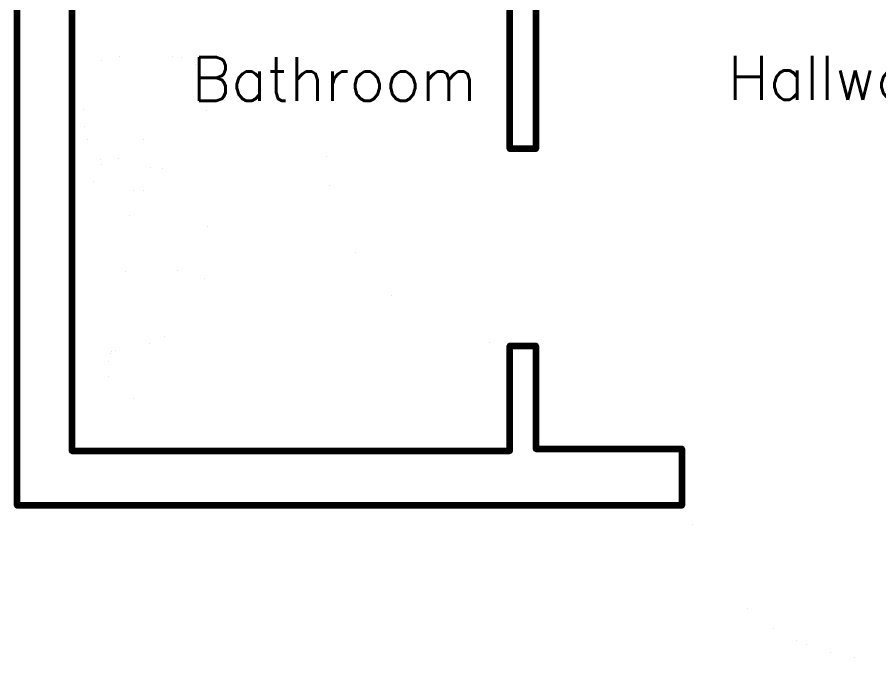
# Model space of a CAD drawing. Header units: metres. Extents: x -5.37 to 2.25, y -5.82 to 2.
# Drawn here: x -5.369 to -1.433, y -5.82 to -2.888 of the extents above; entities that cross this region are included whole.
import ezdxf
from ezdxf.enums import TextEntityAlignment as Align

# ---------------------------------------------------------------- set-up
doc = ezdxf.new("R2010")
doc.units = ezdxf.units.M
doc.header["$LTSCALE"] = 10
doc.layers.get('0').update_dxf_attribs({"linetype": 'CONTINUOUS', "lineweight": 100})
for name, color, linetype, lineweight in [('doors', 1, 'CONTINUOUS', 100), ('plumbing', 15, 'CONTINUOUS', 100), ('roomitems', 2, 'CONTINUOUS', 100), ('texts', 5, 'CONTINUOUS', 100), ('walls', 8, 'CONTINUOUS', 100)]:
    doc.layers.add(name, color=color, linetype=linetype, lineweight=lineweight)
doc.styles.get("Standard").update_dxf_attribs({"font": 'txt', "width": 0.75, "bigfont": 'bigfont.shx'})

# ---------------------------------------------------------------- blocks, each defined once
blk = doc.blocks.new('W-3-0')
at = {"color": 0, "const_width": 0.01}
for points in [[(-450, -75), (-450, 0)], [(450, 0), (441.8, -122.1)], [(450, 0), (450, 0)], [(-450, -150), (-450, -75)], [(-450, -225), (-450, -150)], [(441.8, -122.1), (417.8, -239.2)], [(-450, -300), (-450, -225)], [(417.8, -239.2), (379.3, -350.3)], [(-450, -375), (-450, -300)], [(379.3, -350.3), (327.1, -454.2)], [(-450, -450), (-450, -375)], [(-450, -525), (-450, -450)], [(327.1, -454.2), (262.5, -549.9)], [(-450, -600), (-450, -525)], [(262.5, -549.9), (186.4, -636.4)], [(-450, -675), (-450, -600)], [(186.4, -636.4), (99.9, -712.5)], [(-450, -750), (-450, -675)], [(99.9, -712.5), (4.2, -777.1)], [(-450, -825), (-450, -750)], [(4.2, -777.1), (-99.7, -829.3)], [(-450, -900), (-450, -825)], [(-99.7, -829.3), (-210.8, -867.8)], [(-327.9, -891.8), (-450, -900)], [(-210.8, -867.8), (-327.9, -891.8)]]:
    blk.add_lwpolyline(points, dxfattribs=at)
blk = doc.blocks.new('F-3-1')
at = {"color": 0, "const_width": 0.01}
for points in [[(-536.6, 315.2), (-536.4, 317.4)], [(-536.6, 262.3), (-536.6, 315.2)], [(-536.4, 317.4), (-536, 319.5)], [(-536, 319.5), (-535.3, 321.5)], [(-535.3, 321.5), (-534.4, 323.3)], [(-534.4, 323.3), (-533.3, 325.1)], [(-533.3, 325.1), (-532, 326.6)], [(-532, 326.6), (-530.5, 328)], [(-530.5, 328), (-528.8, 329.2)], [(-528.8, 329.2), (-527, 330.1)], [(-527, 330.1), (-525.1, 330.8)], [(-525.1, 330.8), (-523, 331.2)], [(-523, 331.2), (-520.9, 331.4)], [(-520.9, 331.4), (-520.9, 331.4)], [(-520.9, 331.4), (-433.7, 331.4)], [(-520.9, 331.4), (-520.9, 331.4)], [(-520.9, 331.4), (-520.9, 331.4)], [(-520.9, 331.4), (-520.9, 331.4)], [(-520.9, 331.4), (-520.9, 331.4)], [(-520.9, 331.4), (-520.9, 331.4)], [(-520.9, 331.4), (-520.9, 331.4)], [(-520.9, 331.4), (-520.9, 331.4)], [(-520.9, 331.4), (-520.9, 331.4)], [(-520.9, 331.4), (-520.9, 331.4)], [(-520.9, 331.4), (-520.9, 331.4)], [(-520.9, 331.4), (-520.9, 331.4)], [(-520.9, 331.4), (-520.9, 331.4)], [(-520.9, 331.4), (-520.9, 331.4)], [(-520.9, 331.4), (-520.9, 331.4)], [(-433.7, 331.4), (-346.6, 331.4)], [(-346.6, 331.4), (-259.5, 331.4)], [(-259.5, 331.4), (-172.3, 331.4)], [(-172.3, 331.4), (-85.2, 331.4)], [(-85.2, 331.4), (2, 331.4)], [(2, 331.4), (89.1, 331.4)], [(89.1, 331.4), (176.3, 331.4)], [(176.3, 331.4), (263.4, 331.4)], [(263.4, 331.4), (350.5, 331.4)], [(350.5, 331.4), (437.7, 331.4)], [(437.7, 331.4), (524.8, 331.4)], [(524.8, 331.4), (527, 331.2)], [(527, 331.2), (529, 330.8)], [(529, 330.8), (530.9, 330.1)], [(530.9, 330.1), (532.7, 329.2)], [(532.7, 329.2), (534.4, 328)], [(534.4, 328), (535.9, 326.6)], [(535.9, 326.6), (537.2, 325.1)], [(537.2, 325.1), (538.4, 323.3)], [(538.4, 323.3), (539.3, 321.5)], [(539.3, 321.5), (539.9, 319.5)], [(539.9, 319.5), (540.4, 317.4)], [(540.4, 317.4), (540.5, 315.2)], [(540.5, 315.2), (540.5, 262.3)], [(-512.9, 271.9), (-510.9, 277.9)], [(-510.9, 277.9), (-508.1, 283.5)], [(-508.1, 283.5), (-504.6, 288.6)], [(-504.6, 288.6), (-500.5, 293.3)], [(-500.5, 293.3), (-495.8, 297.4)], [(-495.8, 297.4), (-490.7, 300.9)], [(-490.7, 300.9), (-485.1, 303.7)], [(-485.1, 303.7), (-479.1, 305.7)], [(-479.1, 305.7), (-472.8, 307)], [(-472.8, 307), (-466.2, 307.5)], [(-466.2, 307.5), (-466.2, 307.5)], [(-466.2, 307.5), (-387.8, 307.5)], [(-466.2, 307.5), (-466.2, 307.5)], [(-466.2, 307.5), (-466.2, 307.5)], [(-466.2, 307.5), (-466.2, 307.5)], [(-466.2, 307.5), (-466.2, 307.5)], [(-466.2, 307.5), (-466.2, 307.5)], [(-466.2, 307.5), (-466.2, 307.5)], [(-466.2, 307.5), (-466.2, 307.5)], [(-466.2, 307.5), (-466.2, 307.5)], [(-466.2, 307.5), (-466.2, 307.5)], [(-466.2, 307.5), (-466.2, 307.5)], [(-466.2, 307.5), (-466.2, 307.5)], [(-466.2, 307.5), (-466.2, 307.5)], [(-466.2, 307.5), (-466.2, 307.5)], [(-466.2, 307.5), (-466.2, 307.5)], [(-387.8, 307.5), (-309.3, 307.5)], [(-309.3, 307.5), (-230.9, 307.5)], [(-230.9, 307.5), (-152.4, 307.5)], [(-152.4, 307.5), (-74, 307.5)], [(-74, 307.5), (4.5, 307.5)], [(4.5, 307.5), (83, 307.5)], [(83, 307.5), (161.4, 307.5)], [(161.4, 307.5), (239.9, 307.5)], [(212.1, 276.2), (193.8, 275)], [(231, 277.2), (212.1, 276.2)], [(250.3, 278.1), (231, 277.2)], [(239.9, 307.5), (318.3, 307.5)], [(269.6, 278.6), (250.3, 278.1)], [(288.8, 278.8), (269.6, 278.6)], [(307.6, 278.6), (288.8, 278.8)], [(325.6, 277.9), (307.6, 278.6)], [(318.3, 307.5), (396.8, 307.5)], [(342.6, 276.7), (325.6, 277.9)], [(358.3, 274.8), (342.6, 276.7)], [(396.8, 307.5), (475.2, 307.5)], [(475.2, 307.5), (481.8, 307)], [(481.8, 307), (488.1, 305.7)], [(488.1, 305.7), (494.1, 303.7)], [(494.1, 303.7), (499.7, 300.9)], [(499.7, 300.9), (504.8, 297.4)], [(504.8, 297.4), (509.5, 293.3)], [(509.5, 293.3), (513.6, 288.6)], [(513.6, 288.6), (517.1, 283.5)], [(517.1, 283.5), (519.9, 277.9)], [(519.9, 277.9), (521.9, 271.9)], [(-536.6, 209.4), (-536.6, 262.3)], [(-514.7, 259), (-514.2, 265.6)], [(-514.7, 216), (-514.7, 259)], [(-514.2, 265.6), (-512.9, 271.9)], [(-449.1, 233.9), (-439.9, 241.3)], [(-439.9, 241.3), (-430.1, 247.8)], [(-430.1, 247.8), (-419.8, 253.5)], [(-419.8, 253.5), (-409.1, 258.5)], [(-409.1, 258.5), (-398.2, 262.6)], [(-398.2, 262.6), (-387.2, 266.1)], [(-387.2, 266.1), (-376.1, 268.8)], [(-376.1, 268.8), (-361.9, 271.3)], [(-376.1, 268.8), (-376.1, 268.8)], [(-376.1, 268.8), (-376.1, 268.8)], [(-376.1, 268.8), (-376.1, 268.8)], [(-376.1, 268.8), (-376.1, 268.8)], [(-376.1, 268.8), (-376.1, 268.8)], [(-376.1, 268.8), (-376.1, 268.8)], [(-376.1, 268.8), (-376.1, 268.8)], [(-376.1, 268.8), (-376.1, 268.8)], [(-376.1, 268.8), (-376.1, 268.8)], [(-376.1, 268.8), (-376.1, 268.8)], [(-376.1, 268.8), (-376.1, 268.8)], [(-376.1, 268.8), (-376.1, 268.8)], [(-376.1, 268.8), (-376.1, 268.8)], [(-376.1, 268.8), (-376.1, 268.8)], [(-376.1, 268.8), (-376.1, 268.8)], [(-361.9, 271.3), (-346.1, 273.1)], [(-346.1, 273.1), (-329.1, 274.3)], [(-329.1, 274.3), (-311.1, 275)], [(-311.1, 275), (-292.4, 275.2)], [(-292.4, 275.2), (-273.2, 275)], [(-273.2, 275), (-253.9, 274.5)], [(-253.9, 274.5), (-234.6, 273.7)], [(-234.6, 273.7), (-215.7, 272.6)], [(-215.7, 272.6), (-197.4, 271.4)], [(-197.4, 271.4), (-180, 270.1)], [(-180, 270.1), (-163.8, 268.8)], [(-163.8, 268.8), (-148.7, 267.1)], [(-148.7, 267.1), (-134.5, 264.7)], [(-134.5, 264.7), (-121.2, 261.4)], [(-121.2, 261.4), (-108.8, 257.1)], [(-108.8, 257.1), (-97.1, 251.8)], [(-97.1, 251.8), (-86.3, 245.4)], [(-86.3, 245.4), (-76.2, 237.8)], [(-76.2, 237.8), (-66.9, 228.9)], [(72.7, 241.4), (63.4, 232.4)], [(82.7, 249), (72.7, 241.4)], [(93.6, 255.4), (82.7, 249)], [(105.2, 260.7), (93.6, 255.4)], [(117.7, 264.9), (105.2, 260.7)], [(131, 268.2), (117.7, 264.9)], [(145.2, 270.7), (131, 268.2)], [(160.2, 272.4), (145.2, 270.7)], [(176.4, 273.7), (160.2, 272.4)], [(193.8, 275), (176.4, 273.7)], [(372.6, 272.4), (358.3, 274.8)], [(372.6, 272.4), (372.6, 272.4)], [(383.6, 269.7), (372.6, 272.4)], [(372.6, 272.4), (372.6, 272.4)], [(372.6, 272.4), (372.6, 272.4)], [(372.6, 272.4), (372.6, 272.4)], [(372.6, 272.4), (372.6, 272.4)], [(372.6, 272.4), (372.6, 272.4)], [(372.6, 272.4), (372.6, 272.4)], [(372.6, 272.4), (372.6, 272.4)], [(372.6, 272.4), (372.6, 272.4)], [(372.6, 272.4), (372.6, 272.4)], [(372.6, 272.4), (372.6, 272.4)], [(372.6, 272.4), (372.6, 272.4)], [(372.6, 272.4), (372.6, 272.4)], [(372.6, 272.4), (372.6, 272.4)], [(372.6, 272.4), (372.6, 272.4)], [(394.6, 266.2), (383.6, 269.7)], [(405.5, 262), (394.6, 266.2)], [(416.2, 257.1), (405.5, 262)], [(426.5, 251.4), (416.2, 257.1)], [(436.3, 244.8), (426.5, 251.4)], [(445.6, 237.5), (436.3, 244.8)], [(454.1, 229.4), (445.6, 237.5)], [(521.9, 271.9), (523.2, 265.6)], [(523.2, 265.6), (523.7, 259)], [(523.7, 259), (523.7, 216)], [(540.5, 262.3), (540.5, 209.4)], [(-536.6, 156.6), (-536.6, 209.4)], [(-514.7, 173.1), (-514.7, 216)], [(-477.8, 196.3), (-472.1, 207)], [(-472.1, 207), (-465.3, 216.8)], [(-465.3, 216.8), (-457.7, 225.8)], [(-457.7, 225.8), (-449.1, 233.9)], [(-66.9, 228.9), (-58.4, 218.5)], [(-58.4, 218.5), (-50.6, 206.6)], [(-50.6, 206.6), (-43.4, 193.2)], [(47, 210.2), (39.8, 196.8)], [(54.8, 222.1), (47, 210.2)], [(63.4, 232.4), (54.8, 222.1)], [(461.8, 220.4), (454.1, 229.4)], [(468.5, 210.6), (461.8, 220.4)], [(474.2, 199.9), (468.5, 210.6)], [(478.7, 188.3), (474.2, 199.9)], [(523.7, 216), (523.7, 173.1)], [(540.5, 209.4), (540.5, 156.6)], [(-514.7, 130.1), (-514.7, 173.1)], [(-489.2, 144.9), (-486, 168.5)], [(-486, 168.5), (-482.3, 184.7)], [(-482.3, 184.7), (-477.8, 196.3)], [(-43.4, 193.2), (-36.9, 178.1)], [(-36.9, 178.1), (-31.4, 158.8)], [(-31.4, 158.8), (-26.8, 133.3)], [(27.8, 162.4), (23.3, 136.9)], [(33.4, 181.6), (27.8, 162.4)], [(39.8, 196.8), (33.4, 181.6)], [(482.4, 172.1), (478.7, 188.3)], [(485.7, 148.4), (482.4, 172.1)], [(523.7, 173.1), (523.7, 130.1)], [(-536.6, 103.7), (-536.6, 156.6)], [(-514.7, 87.2), (-514.7, 130.1)], [(-492, 115.2), (-489.2, 144.9)], [(-26.8, 133.3), (-23.3, 102.9)], [(23.3, 136.9), (19.8, 106.5)], [(488.4, 118.8), (485.7, 148.4)], [(490.6, 84.7), (488.4, 118.8)], [(523.7, 130.1), (523.7, 87.2)], [(540.5, 156.6), (540.5, 103.7)], [(-536.6, 50.8), (-536.6, 103.7)], [(-514.7, 44.2), (-514.7, 87.2)], [(-495.7, 43.9), (-494.1, 81.1)], [(-494.1, 81.1), (-492, 115.2)], [(-23.3, 102.9), (-20.9, 68.9)], [(19.8, 106.5), (17.3, 72.4)], [(492.1, 47.5), (490.6, 84.7)], [(523.7, 87.2), (523.7, 44.2)], [(540.5, 103.7), (540.5, 50.8)], [(-536.6, -2), (-536.6, 50.8)], [(-514.7, 1.3), (-514.7, 44.2)], [(-496.5, 5.1), (-495.7, 43.9)], [(-20.9, 68.9), (-19.5, 32.4)], [(17.3, 72.4), (15.9, 36)], [(493, 8.7), (492.1, 47.5)], [(523.7, 44.2), (523.7, 1.3)], [(540.5, 50.8), (540.5, -2)], [(-514.7, -41.7), (-514.7, 1.3)], [(-496.6, -33.8), (-496.5, 5.1)], [(-237.5, -6.1), (-233.7, 2.3)], [(-233.7, 2.3), (-228.9, 9.9)], [(-228.9, 9.9), (-223.3, 16.9)], [(-223.3, 16.9), (-216.9, 22.9)], [(-216.9, 22.9), (-209.8, 28.1)], [(-209.8, 28.1), (-202.1, 32.3)], [(-202.1, 32.3), (-193.8, 35.4)], [(-193.8, 35.4), (-185.2, 37.3)], [(-185.2, 37.3), (-176.1, 38)], [(-176.1, 38), (-167.1, 37.3)], [(-167.1, 37.3), (-158.4, 35.4)], [(-158.4, 35.4), (-150.2, 32.3)], [(-150.2, 32.3), (-142.5, 28.1)], [(-142.5, 28.1), (-135.4, 22.9)], [(-135.4, 22.9), (-129, 16.9)], [(-129, 16.9), (-123.3, 9.9)], [(-123.3, 9.9), (-118.5, 2.3)], [(-118.5, 2.3), (-114.7, -6.1)], [(-19.5, 32.4), (-19.1, -5.1)], [(15.9, 36), (15.6, -1.6)], [(120.2, -6.1), (124.1, 2.3)], [(124.1, 2.3), (128.9, 9.9)], [(128.9, 9.9), (134.5, 16.9)], [(134.5, 16.9), (140.9, 22.9)], [(140.9, 22.9), (148, 28.1)], [(148, 28.1), (155.7, 32.3)], [(155.7, 32.3), (163.9, 35.4)], [(163.9, 35.4), (172.6, 37.3)], [(172.6, 37.3), (181.6, 38)], [(181.6, 38), (190.7, 37.3)], [(190.7, 37.3), (199.4, 35.4)], [(199.4, 35.4), (207.6, 32.3)], [(207.6, 32.3), (215.3, 28.1)], [(215.3, 28.1), (222.4, 22.9)], [(222.4, 22.9), (228.8, 16.9)], [(228.8, 16.9), (234.4, 9.9)], [(234.4, 9.9), (239.2, 2.3)], [(239.2, 2.3), (243.1, -6.1)], [(493.1, -30.3), (493, 8.7)], [(523.7, 1.3), (523.7, -41.7)], [(-536.6, -54.9), (-536.6, -2)], [(-495.9, -71.5), (-496.6, -33.8)], [(-242.8, -34.1), (-242.2, -24.3)], [(-242.2, -43.9), (-242.8, -34.1)], [(-242.2, -24.3), (-240.4, -14.9)], [(-240.4, -14.9), (-237.5, -6.1)], [(-114.7, -6.1), (-111.8, -14.9)], [(-111.8, -14.9), (-110, -24.3)], [(-110, -24.3), (-109.4, -34.1)], [(-109.4, -34.1), (-110, -43.9)], [(-19.1, -5.1), (-19.9, -42.5)], [(15.6, -1.6), (16.3, -39)], [(16.3, -39), (18.2, -74.9)], [(115, -34.1), (115.6, -24.3)], [(115.6, -43.9), (115, -34.1)], [(115.6, -24.3), (117.4, -14.9)], [(117.4, -14.9), (120.2, -6.1)], [(243.1, -6.1), (245.9, -14.9)], [(245.9, -14.9), (247.7, -24.3)], [(247.7, -24.3), (248.3, -34.1)], [(248.3, -34.1), (247.7, -43.9)], [(492.3, -67.9), (493.1, -30.3)], [(540.5, -2), (540.5, -54.9)], [(-536.6, -107.8), (-536.6, -54.9)], [(-514.7, -84.7), (-514.7, -41.7)], [(-494.3, -106.3), (-495.9, -71.5)], [(-240.4, -53.2), (-242.2, -43.9)], [(-237.5, -62.1), (-240.4, -53.2)], [(-233.7, -70.5), (-237.5, -62.1)], [(-228.9, -78.1), (-233.7, -70.5)], [(-223.3, -85), (-228.9, -78.1)], [(-123.3, -78.1), (-129, -85)], [(-118.5, -70.5), (-123.3, -78.1)], [(-114.7, -62.1), (-118.5, -70.5)], [(-111.8, -53.2), (-114.7, -62.1)], [(-110, -43.9), (-111.8, -53.2)], [(-21.8, -78.5), (-24.8, -111.7)], [(-19.9, -42.5), (-21.8, -78.5)], [(18.2, -74.9), (21.2, -108.1)], [(117.4, -53.2), (115.6, -43.9)], [(120.2, -62.1), (117.4, -53.2)], [(124.1, -70.5), (120.2, -62.1)], [(128.9, -78.1), (124.1, -70.5)], [(134.5, -85), (128.9, -78.1)], [(234.4, -78.1), (228.8, -85)], [(239.2, -70.5), (234.4, -78.1)], [(243.1, -62.1), (239.2, -70.5)], [(245.9, -53.2), (243.1, -62.1)], [(247.7, -43.9), (245.9, -53.2)], [(490.7, -102.7), (492.3, -67.9)], [(523.7, -41.7), (523.7, -84.7)], [(540.5, -54.9), (540.5, -107.8)], [(-536.6, -160.6), (-536.6, -107.8)], [(-514.7, -127.6), (-514.7, -84.7)], [(-491.8, -136.9), (-494.3, -106.3)], [(-216.9, -91.1), (-223.3, -85)], [(-209.8, -96.3), (-216.9, -91.1)], [(-202.1, -100.5), (-209.8, -96.3)], [(-193.8, -103.6), (-202.1, -100.5)], [(-185.2, -105.5), (-193.8, -103.6)], [(-176.1, -106.1), (-185.2, -105.5)], [(-167.1, -105.5), (-176.1, -106.1)], [(-176.1, -106.1), (-176.1, -106.1)], [(-176.1, -106.1), (-176.1, -106.1)], [(-176.1, -106.1), (-176.1, -106.1)], [(-176.1, -106.1), (-176.1, -106.1)], [(-176.1, -106.1), (-176.1, -106.1)], [(-176.1, -106.1), (-176.1, -106.1)], [(-176.1, -106.1), (-176.1, -106.1)], [(-176.1, -106.1), (-176.1, -106.1)], [(-176.1, -106.1), (-176.1, -106.1)], [(-176.1, -106.1), (-176.1, -106.1)], [(-176.1, -106.1), (-176.1, -106.1)], [(-176.1, -106.1), (-176.1, -106.1)], [(-176.1, -106.1), (-176.1, -106.1)], [(-176.1, -106.1), (-176.1, -106.1)], [(-176.1, -106.1), (-176.1, -106.1)], [(-158.4, -103.6), (-167.1, -105.5)], [(-150.2, -100.5), (-158.4, -103.6)], [(-142.5, -96.3), (-150.2, -100.5)], [(-135.4, -91.1), (-142.5, -96.3)], [(-129, -85), (-135.4, -91.1)], [(-24.8, -111.7), (-29, -140.9)], [(21.2, -108.1), (25.4, -137.3)], [(140.9, -91.1), (134.5, -85)], [(148, -96.3), (140.9, -91.1)], [(155.7, -100.5), (148, -96.3)], [(163.9, -103.6), (155.7, -100.5)], [(172.6, -105.5), (163.9, -103.6)], [(181.6, -106.1), (172.6, -105.5)], [(190.7, -105.5), (181.6, -106.1)], [(181.6, -106.1), (181.6, -106.1)], [(181.6, -106.1), (181.6, -106.1)], [(181.6, -106.1), (181.6, -106.1)], [(181.6, -106.1), (181.6, -106.1)], [(181.6, -106.1), (181.6, -106.1)], [(181.6, -106.1), (181.6, -106.1)], [(181.6, -106.1), (181.6, -106.1)], [(181.6, -106.1), (181.6, -106.1)], [(181.6, -106.1), (181.6, -106.1)], [(181.6, -106.1), (181.6, -106.1)], [(181.6, -106.1), (181.6, -106.1)], [(181.6, -106.1), (181.6, -106.1)], [(181.6, -106.1), (181.6, -106.1)], [(181.6, -106.1), (181.6, -106.1)], [(181.6, -106.1), (181.6, -106.1)], [(199.4, -103.6), (190.7, -105.5)], [(207.6, -100.5), (199.4, -103.6)], [(215.3, -96.3), (207.6, -100.5)], [(222.4, -91.1), (215.3, -96.3)], [(228.8, -85), (222.4, -91.1)], [(488.2, -133.3), (490.7, -102.7)], [(523.7, -84.7), (523.7, -127.6)], [(540.5, -107.8), (540.5, -160.6)], [(-514.7, -170.6), (-514.7, -127.6)], [(-488.2, -161.8), (-491.8, -136.9)], [(-120.6, -154.5), (-121.3, -158.5)], [(-118.9, -151), (-120.6, -154.5)], [(-116.3, -148.2), (-118.9, -151)], [(-113, -146.3), (-116.3, -148.2)], [(-109, -145.5), (-113, -146.3)], [(-104.5, -145.9), (-109, -145.5)], [(-99.6, -147.6), (-104.5, -145.9)], [(-94.3, -150.9), (-99.6, -147.6)], [(-89.7, -154.6), (-94.3, -150.9)], [(-83.4, -159.8), (-89.7, -154.6)], [(-29, -140.9), (-34.3, -164.8)], [(25.4, -137.3), (30.7, -161.2)], [(484.6, -158.2), (488.2, -133.3)], [(523.7, -127.6), (523.7, -170.6)], [(-536.6, -213.5), (-536.6, -160.6)], [(-514.7, -213.5), (-514.7, -170.6)], [(-483.6, -179.5), (-488.2, -161.8)], [(-478.4, -192.6), (-483.6, -179.5)], [(-473, -204.5), (-478.4, -192.6)], [(-121.3, -158.5), (-120.9, -162.8)], [(-120.9, -162.8), (-119.3, -167.4)], [(-119.3, -167.4), (-116.4, -171.9)], [(-116.4, -171.9), (-112.1, -176.2)], [(-112.1, -176.2), (-106, -181.2)], [(-106, -181.2), (-98.4, -187.4)], [(-98.4, -187.4), (-89.5, -194.7)], [(-89.5, -194.7), (-79.6, -202.6)], [(-75.6, -166.2), (-83.4, -159.8)], [(-66.8, -173.5), (-75.6, -166.2)], [(-57.2, -181.5), (-66.8, -173.5)], [(-47.3, -189.8), (-57.2, -181.5)], [(-47.8, -195.4), (-54.6, -207.7)], [(-40.8, -182.2), (-47.8, -195.4)], [(-37.3, -198.2), (-47.3, -189.8)], [(-34.3, -164.8), (-40.8, -182.2)], [(30.7, -161.2), (37.2, -178.6)], [(37.2, -178.6), (44.2, -191.8)], [(44.2, -191.8), (51.1, -204.1)], [(469.4, -201), (474.8, -189)], [(474.8, -189), (480, -176)], [(480, -176), (484.6, -158.2)], [(523.7, -170.6), (523.7, -213.5)], [(540.5, -160.6), (540.5, -213.5)], [(-536.6, -266.4), (-536.6, -213.5)], [(-514.7, -256.5), (-514.7, -213.5)], [(-467.3, -215.4), (-473, -204.5)], [(-461.4, -225.2), (-467.3, -215.4)], [(-455.2, -234.1), (-461.4, -225.2)], [(-448.6, -242.1), (-455.2, -234.1)], [(-79.6, -202.6), (-69.3, -210.9)], [(-68.1, -229.3), (-74.9, -238.8)], [(-69.3, -210.9), (-58.9, -219.4)], [(-61.4, -219), (-68.1, -229.3)], [(-54.6, -207.7), (-61.4, -219)], [(-58.9, -219.4), (-48.6, -227.6)], [(-48.6, -227.6), (-39, -235.4)], [(-42, -235.2), (-43, -240.5)], [(-40.3, -230.2), (-42, -235.2)], [(-38, -225.5), (-40.3, -230.2)], [(-39, -235.4), (-30.3, -242.4)], [(-35.2, -221.1), (-38, -225.5)], [(-27.6, -206.3), (-37.3, -198.2)], [(-31.8, -217.2), (-35.2, -221.1)], [(-28.1, -213.8), (-31.8, -217.2)], [(-23.9, -210.9), (-28.1, -213.8)], [(-18.5, -214), (-27.6, -206.3)], [(-19.3, -208.5), (-23.9, -210.9)], [(-14.4, -206.8), (-19.3, -208.5)], [(-10.3, -220.9), (-18.5, -214)], [(-9.3, -205.7), (-14.4, -206.8)], [(-3.4, -226.7), (-10.3, -220.9)], [(-3.9, -205.3), (-9.3, -205.7)], [(-3.9, -205.3), (-3.9, -205.3)], [(1.4, -205.7), (-3.9, -205.3)], [(-3.9, -205.3), (-3.9, -205.3)], [(-3.9, -205.3), (-3.9, -205.3)], [(-3.9, -205.3), (-3.9, -205.3)], [(-3.9, -205.3), (-3.9, -205.3)], [(-3.9, -205.3), (-3.9, -205.3)], [(-3.9, -205.3), (-3.9, -205.3)], [(-3.9, -205.3), (-3.9, -205.3)], [(-3.9, -205.3), (-3.9, -205.3)], [(-3.9, -205.3), (-3.9, -205.3)], [(-3.9, -205.3), (-3.9, -205.3)], [(-3.9, -205.3), (-3.9, -205.3)], [(-3.9, -205.3), (-3.9, -205.3)], [(-3.9, -205.3), (-3.9, -205.3)], [(-3.9, -205.3), (-3.9, -205.3)], [(1.8, -231.2), (-3.4, -226.7)], [(6.5, -206.8), (1.4, -205.7)], [(5.4, -235), (1.8, -231.2)], [(7.7, -239.1), (5.4, -235)], [(11.4, -208.5), (6.5, -206.8)], [(16, -210.9), (11.4, -208.5)], [(20.2, -213.8), (16, -210.9)], [(24, -217.2), (20.2, -213.8)], [(27.3, -221.1), (24, -217.2)], [(30.1, -225.5), (27.3, -221.1)], [(32.4, -230.2), (30.1, -225.5)], [(34.1, -235.2), (32.4, -230.2)], [(35.1, -240.5), (34.1, -235.2)], [(51.1, -204.1), (57.8, -215.4)], [(57.8, -215.4), (64.5, -225.8)], [(64.5, -225.8), (71.3, -235.2)], [(71.3, -235.2), (78.3, -243.7)], [(445.1, -238.5), (451.7, -230.5)], [(451.7, -230.5), (457.9, -221.6)], [(457.9, -221.6), (463.8, -211.8)], [(463.8, -211.8), (469.4, -201)], [(523.7, -213.5), (523.7, -256.5)], [(540.5, -213.5), (540.5, -266.4)], [(-536.6, -319.2), (-536.6, -266.4)], [(-514.2, -263.1), (-514.7, -256.5)], [(-512.9, -269.4), (-514.2, -263.1)], [(-510.9, -275.3), (-512.9, -269.4)], [(-508.1, -280.9), (-510.9, -275.3)], [(-441.6, -249.3), (-448.6, -242.1)], [(-434.1, -255.7), (-441.6, -249.3)], [(-426.1, -261.5), (-434.1, -255.7)], [(-417.4, -266.7), (-426.1, -261.5)], [(-408.1, -271.4), (-417.4, -266.7)], [(-398.1, -275.6), (-408.1, -271.4)], [(-122.8, -275.5), (-132.7, -278.3)], [(-113.5, -271.7), (-122.8, -275.5)], [(-104.9, -267), (-113.5, -271.7)], [(-96.8, -261.4), (-104.9, -267)], [(-89.2, -254.8), (-96.8, -261.4)], [(-81.9, -247.2), (-89.2, -254.8)], [(-74.9, -238.8), (-81.9, -247.2)], [(-43, -240.5), (-43.4, -246)], [(-43.4, -246), (-43, -251.5)], [(-43, -251.5), (-42, -256.8)], [(-42, -256.8), (-40.3, -261.8)], [(-40.3, -261.8), (-38, -266.5)], [(-38, -266.5), (-35.2, -270.8)], [(-35.2, -270.8), (-31.8, -274.7)], [(-31.8, -274.7), (-28.1, -278.2)], [(-30.3, -242.4), (-23, -248.4)], [(-23, -248.4), (-17.4, -253)], [(-17.4, -253), (-13.9, -255.9)], [(-13.9, -255.9), (-13.9, -255.9)], [(-13.9, -255.9), (-9.9, -258.6)], [(-13.9, -255.9), (-13.9, -255.9)], [(-13.9, -255.9), (-13.9, -255.9)], [(-13.9, -255.9), (-13.9, -255.9)], [(-13.9, -255.9), (-13.9, -255.9)], [(-13.9, -255.9), (-13.9, -255.9)], [(-13.9, -255.9), (-13.9, -255.9)], [(-13.9, -255.9), (-13.9, -255.9)], [(-13.9, -255.9), (-13.9, -255.9)], [(-13.9, -255.9), (-13.9, -255.9)], [(-13.9, -255.9), (-13.9, -255.9)], [(-13.9, -255.9), (-13.9, -255.9)], [(-13.9, -255.9), (-13.9, -255.9)], [(-13.9, -255.9), (-13.9, -255.9)], [(-13.9, -255.9), (-13.9, -255.9)], [(-9.9, -258.6), (-6, -259.9)], [(-6, -259.9), (-2.2, -259.9)], [(-2.2, -259.9), (1.1, -258.9)], [(1.1, -258.9), (4.1, -256.9)], [(4.1, -256.9), (6.4, -254.2)], [(6.4, -254.2), (8.1, -250.9)], [(8.9, -243.2), (7.7, -239.1)], [(8.1, -250.9), (9, -247.2)], [(9, -247.2), (8.9, -243.2)], [(20.2, -278.2), (24, -274.7)], [(24, -274.7), (27.3, -270.8)], [(27.3, -270.8), (30.1, -266.5)], [(30.1, -266.5), (32.4, -261.8)], [(32.4, -261.8), (34.1, -256.8)], [(34.1, -256.8), (35.1, -251.5)], [(35.5, -246), (35.1, -240.5)], [(35.1, -251.5), (35.5, -246)], [(78.3, -243.7), (85.6, -251.2)], [(85.6, -251.2), (93.2, -257.8)], [(93.2, -257.8), (101.3, -263.4)], [(101.3, -263.4), (109.9, -268.1)], [(109.9, -268.1), (119.2, -271.9)], [(119.2, -271.9), (129.2, -274.7)], [(129.2, -274.7), (142.3, -276.9)], [(381.4, -275.6), (394.6, -272)], [(394.6, -272), (404.6, -267.8)], [(404.6, -267.8), (413.9, -263.1)], [(413.9, -263.1), (422.5, -258)], [(422.5, -258), (430.5, -252.2)], [(430.5, -252.2), (438, -245.7)], [(438, -245.7), (445.1, -238.5)], [(519.9, -275.3), (517.1, -280.9)], [(521.9, -269.4), (519.9, -275.3)], [(523.2, -263.1), (521.9, -269.4)], [(523.7, -256.5), (523.2, -263.1)], [(540.5, -266.4), (540.5, -319.2)], [(-504.6, -286.1), (-508.1, -280.9)], [(-500.5, -290.8), (-504.6, -286.1)], [(-495.8, -294.8), (-500.5, -290.8)], [(-490.7, -298.3), (-495.8, -294.8)], [(-485.1, -301.1), (-490.7, -298.3)], [(-479.1, -303.2), (-485.1, -301.1)], [(-472.8, -304.5), (-479.1, -303.2)], [(-466.2, -304.9), (-472.8, -304.5)], [(-387.8, -304.9), (-466.2, -304.9)], [(-385, -279.2), (-398.1, -275.6)], [(-309.3, -304.9), (-387.8, -304.9)], [(-367, -282), (-385, -279.2)], [(-345, -284.1), (-367, -282)], [(-320.1, -285.5), (-345, -284.1)], [(-293.3, -286.2), (-320.1, -285.5)], [(-230.9, -304.9), (-309.3, -304.9)], [(-265.4, -286.4), (-293.3, -286.2)], [(-237.6, -286.1), (-265.4, -286.4)], [(-210.8, -285.3), (-237.6, -286.1)], [(-152.4, -304.9), (-230.9, -304.9)], [(-185.9, -284), (-210.8, -285.3)], [(-163.9, -282.4), (-185.9, -284)], [(-145.9, -280.5), (-163.9, -282.4)], [(-74, -304.9), (-152.4, -304.9)], [(-132.7, -278.3), (-145.9, -280.5)], [(4.5, -304.9), (-74, -304.9)], [(-28.1, -278.2), (-23.9, -281.1)], [(-23.9, -281.1), (-19.3, -283.4)], [(-19.3, -283.4), (-14.4, -285.2)], [(-14.4, -285.2), (-9.3, -286.3)], [(-9.3, -286.3), (-3.9, -286.6)], [(-3.9, -286.6), (1.4, -286.3)], [(1.4, -286.3), (6.5, -285.2)], [(83, -304.9), (4.5, -304.9)], [(6.5, -285.2), (11.4, -283.4)], [(11.4, -283.4), (16, -281.1)], [(16, -281.1), (20.2, -278.2)], [(161.4, -304.9), (83, -304.9)], [(142.3, -276.9), (160.3, -278.8)], [(160.3, -278.8), (182.3, -280.5)], [(239.9, -304.9), (161.4, -304.9)], [(182.3, -280.5), (207.2, -281.7)], [(207.2, -281.7), (234, -282.5)], [(234, -282.5), (261.9, -282.9)], [(318.3, -304.9), (239.9, -304.9)], [(261.9, -282.9), (289.7, -282.7)], [(289.7, -282.7), (316.6, -281.9)], [(316.6, -281.9), (341.5, -280.5)], [(396.8, -304.9), (318.3, -304.9)], [(341.5, -280.5), (363.4, -278.4)], [(363.4, -278.4), (381.4, -275.6)], [(475.2, -304.9), (396.8, -304.9)], [(481.8, -304.5), (475.2, -304.9)], [(488.1, -303.2), (481.8, -304.5)], [(494.1, -301.1), (488.1, -303.2)], [(499.7, -298.3), (494.1, -301.1)], [(504.8, -294.8), (499.7, -298.3)], [(509.5, -290.8), (504.8, -294.8)], [(513.6, -286.1), (509.5, -290.8)], [(517.1, -280.9), (513.6, -286.1)], [(-536.4, -321.4), (-536.6, -319.2)], [(-536, -323.5), (-536.4, -321.4)], [(-535.3, -325.5), (-536, -323.5)], [(-534.4, -327.4), (-535.3, -325.5)], [(-533.3, -329.1), (-534.4, -327.4)], [(-532, -330.7), (-533.3, -329.1)], [(-530.5, -332.1), (-532, -330.7)], [(-528.8, -333.2), (-530.5, -332.1)], [(-527, -334.2), (-528.8, -333.2)], [(-525.1, -334.9), (-527, -334.2)], [(-523, -335.3), (-525.1, -334.9)], [(-520.9, -335.4), (-523, -335.3)], [(-433.7, -335.4), (-520.9, -335.4)], [(-346.6, -335.4), (-433.7, -335.4)], [(-259.5, -335.4), (-346.6, -335.4)], [(-172.3, -335.4), (-259.5, -335.4)], [(-85.2, -335.4), (-172.3, -335.4)], [(2, -335.4), (-85.2, -335.4)], [(89.1, -335.4), (2, -335.4)], [(176.3, -335.4), (89.1, -335.4)], [(263.4, -335.4), (176.3, -335.4)], [(350.5, -335.4), (263.4, -335.4)], [(437.7, -335.4), (350.5, -335.4)], [(524.8, -335.4), (437.7, -335.4)], [(527, -335.3), (524.8, -335.4)], [(529, -334.9), (527, -335.3)], [(530.9, -334.2), (529, -334.9)], [(532.7, -333.2), (530.9, -334.2)], [(534.4, -332.1), (532.7, -333.2)], [(535.9, -330.7), (534.4, -332.1)], [(537.2, -329.1), (535.9, -330.7)], [(538.4, -327.4), (537.2, -329.1)], [(539.3, -325.5), (538.4, -327.4)], [(539.9, -323.5), (539.3, -325.5)], [(540.4, -321.4), (539.9, -323.5)], [(540.5, -319.2), (540.4, -321.4)]]:
    blk.add_lwpolyline(points, dxfattribs=at)
blk = doc.blocks.new('F-3-2')
at = {"color": 0, "const_width": 0.01}
for points in [[(-381.4, 348.6), (-381.4, 348.6)], [(-381.4, 348.6), (-317.9, 348.6)], [(-381.4, 292.8), (-381.4, 348.6)], [(-381.4, 348.6), (-381.4, 348.6)], [(-381.4, 348.6), (-381.4, 348.6)], [(-317.9, 348.6), (-254.3, 348.6)], [(-254.3, 348.6), (-190.7, 348.6)], [(-190.7, 348.6), (-127.1, 348.6)], [(-127.1, 348.6), (-63.6, 348.6)], [(-63.6, 348.6), (0, 348.6)], [(0, 348.6), (63.6, 348.6)], [(63.6, 348.6), (127.1, 348.6)], [(127.1, 348.6), (190.7, 348.6)], [(190.7, 348.6), (254.3, 348.6)], [(254.3, 348.6), (317.9, 348.6)], [(317.9, 348.6), (381.4, 348.6)], [(381.4, 348.6), (381.4, 292.8)], [(-381.4, 237.1), (-381.4, 292.8)], [(381.4, 292.8), (381.4, 237.1)], [(-381.4, 181.3), (-381.4, 237.1)], [(381.4, 237.1), (381.4, 181.3)], [(-381.4, 125.6), (-381.4, 181.3)], [(-101.1, 149.1), (-83.5, 161.4)], [(-83.5, 161.4), (-64.4, 171.2)], [(-76.5, 149.2), (-59, 158.2)], [(-64.4, 171.2), (-44, 178.6)], [(-59, 158.2), (-40.3, 164.9)], [(-44, 178.6), (-22.5, 183.1)], [(-40.3, 164.9), (-20.6, 169.1)], [(-22.5, 183.1), (0, 184.6)], [(-20.6, 169.1), (0, 170.5)], [(0, 184.6), (22.5, 183.1)], [(0, 170.5), (20.6, 169.1)], [(20.6, 169.1), (40.3, 164.9)], [(22.5, 183.1), (44, 178.6)], [(40.3, 164.9), (59, 158.2)], [(44, 178.6), (64.4, 171.2)], [(59, 158.2), (76.5, 149.2)], [(64.4, 171.2), (83.5, 161.4)], [(83.5, 161.4), (101.1, 149.1)], [(381.4, 181.3), (381.4, 125.6)], [(-381.4, 69.9), (-381.4, 125.6)], [(-142.9, 100.2), (-131, 118.3)], [(-131, 118.3), (-117, 134.7)], [(-120.1, 109.7), (-107.2, 124.7)], [(-117, 134.7), (-101.1, 149.1)], [(-107.2, 124.7), (-92.7, 137.9)], [(-92.7, 137.9), (-76.5, 149.2)], [(76.5, 149.2), (92.7, 137.9)], [(92.7, 137.9), (107.2, 124.7)], [(101.1, 149.1), (117, 134.7)], [(107.2, 124.7), (120.1, 109.7)], [(117, 134.7), (131, 118.3)], [(131, 118.3), (142.9, 100.2)], [(381.4, 125.6), (381.4, 69.9)], [(-159.5, 59.5), (-152.4, 80.5)], [(-152.4, 80.5), (-142.9, 100.2)], [(-139.7, 75), (-131, 93.1)], [(-131, 93.1), (-120.1, 109.7)], [(120.1, 109.7), (131, 93.1)], [(131, 93.1), (139.7, 75)], [(142.9, 100.2), (152.4, 80.5)], [(152.4, 80.5), (159.5, 59.5)], [(-381.4, 14.1), (-381.4, 69.9)], [(-163.9, 37.3), (-159.5, 59.5)], [(-150.3, 35.4), (-146.2, 55.7)], [(-146.2, 55.7), (-139.7, 75)], [(139.7, 75), (146.2, 55.7)], [(146.2, 55.7), (150.3, 35.4)], [(159.5, 59.5), (163.9, 37.3)], [(381.4, 69.9), (381.4, 14.1)], [(-381.4, -41.6), (-381.4, 14.1)], [(-165.4, 14.1), (-163.9, 37.3)], [(-163.9, -9), (-165.4, 14.1)], [(-151.7, 14.1), (-150.3, 35.4)], [(-150.3, -7.1), (-151.7, 14.1)], [(-151.7, 14.1), (-151.7, 14.1)], [(-151.7, 14.1), (-147.3, 10.1)], [(-147.3, 10.1), (-142.9, 6.1)], [(-142.9, 6.1), (-138.4, 2.3)], [(-138.4, 2.3), (-134, -1.5)], [(-69.8, -1.4), (-65.4, 1.9)], [(-65.4, 1.9), (-60.9, 5.2)], [(-60.9, 5.2), (-56.3, 8.4)], [(-56.3, 8.4), (-51.6, 11.4)], [(-51.6, 11.4), (-46.9, 14.1)], [(-46.9, 14.1), (-39.9, 17.8)], [(-39.9, 17.8), (-32.8, 20.7)], [(-32.8, 20.7), (-25.5, 23)], [(-25.5, 23), (-18.1, 24.6)], [(-18.1, 24.6), (-10.7, 25.5)], [(-10.7, 25.5), (-3.3, 25.8)], [(-3.3, 25.8), (4.1, 25.4)], [(4.1, 25.4), (11.4, 24.4)], [(11.4, 24.4), (18.7, 22.7)], [(18.7, 22.7), (25.8, 20.5)], [(25.8, 20.5), (32.8, 17.6)], [(32.8, 17.6), (39.5, 14.1)], [(39.5, 14.1), (43, 12.2)], [(43, 12.2), (46.3, 10)], [(46.3, 10), (49.7, 7.8)], [(49.7, 7.8), (53.1, 5.5)], [(53.1, 5.5), (56.4, 3.2)], [(56.4, 3.2), (59.7, 0.9)], [(59.7, 0.9), (63.1, -1.2)], [(126.9, -0.1), (133.1, 3.2)], [(133.1, 3.2), (139.3, 6.7)], [(139.3, 6.7), (145.5, 10.4)], [(145.5, 10.4), (151.7, 14.1)], [(150.3, 35.4), (151.7, 14.1)], [(151.7, 14.1), (150.3, -7.1)], [(151.7, 14.1), (151.7, 14.1)], [(151.7, 14.1), (151.7, 14.1)], [(151.7, 14.1), (151.7, 14.1)], [(151.7, 14.1), (151.7, 14.1)], [(151.7, 14.1), (151.7, 14.1)], [(151.7, 14.1), (151.7, 14.1)], [(151.7, 14.1), (151.7, 14.1)], [(151.7, 14.1), (151.7, 14.1)], [(151.7, 14.1), (151.7, 14.1)], [(151.7, 14.1), (151.7, 14.1)], [(151.7, 14.1), (151.7, 14.1)], [(151.7, 14.1), (151.7, 14.1)], [(151.7, 14.1), (151.7, 14.1)], [(151.7, 14.1), (151.7, 14.1)], [(151.7, 14.1), (151.7, 14.1)], [(163.9, 37.3), (165.4, 14.1)], [(165.4, 14.1), (163.9, -9)], [(165.4, 14.1), (165.4, 14.1)], [(165.4, 14.1), (165.4, 14.1)], [(165.4, 14.1), (165.4, 14.1)], [(165.4, 14.1), (165.4, 14.1)], [(165.4, 14.1), (165.4, 14.1)], [(165.4, 14.1), (165.4, 14.1)], [(165.4, 14.1), (165.4, 14.1)], [(165.4, 14.1), (165.4, 14.1)], [(165.4, 14.1), (165.4, 14.1)], [(165.4, 14.1), (165.4, 14.1)], [(165.4, 14.1), (165.4, 14.1)], [(165.4, 14.1), (165.4, 14.1)], [(165.4, 14.1), (165.4, 14.1)], [(165.4, 14.1), (165.4, 14.1)], [(165.4, 14.1), (165.4, 14.1)], [(381.4, 14.1), (381.4, -41.6)], [(-159.5, -31.2), (-163.9, -9)], [(-152.4, -52.2), (-159.5, -31.2)], [(-146.2, -27.4), (-150.3, -7.1)], [(-139.7, -46.7), (-146.2, -27.4)], [(-134, -1.5), (-129.6, -4.9)], [(-129.6, -4.9), (-125.1, -8.1)], [(-125.1, -8.1), (-120.7, -10.9)], [(-120.7, -10.9), (-116.3, -13.3)], [(-116.3, -13.3), (-112, -15.1)], [(-112, -15.1), (-107.7, -16.4)], [(-107.7, -16.4), (-103.4, -17)], [(-103.4, -17), (-99.3, -17)], [(-99.3, -17), (-95.1, -16.1)], [(-95.1, -16.1), (-91, -14.7)], [(-91, -14.7), (-86.8, -12.8)], [(-86.8, -12.8), (-82.6, -10.4)], [(-82.6, -10.4), (-78.4, -7.6)], [(-78.4, -7.6), (-74.1, -4.6)], [(-74.1, -4.6), (-69.8, -1.4)], [(63.1, -1.2), (66.4, -3.3)], [(66.4, -3.3), (69.8, -5.2)], [(69.8, -5.2), (73.1, -6.9)], [(73.1, -6.9), (76.5, -8.3)], [(76.5, -8.3), (80, -9.4)], [(80, -9.4), (85.5, -10.6)], [(85.5, -10.6), (91.2, -11)], [(91.2, -11), (97, -10.6)], [(97, -10.6), (102.8, -9.6)], [(102.8, -9.6), (108.8, -7.9)], [(108.8, -7.9), (114.8, -5.8)], [(114.8, -5.8), (120.8, -3.1)], [(120.8, -3.1), (126.9, -0.1)], [(146.2, -27.4), (139.7, -46.7)], [(150.3, -7.1), (146.2, -27.4)], [(159.5, -31.2), (152.4, -52.2)], [(163.9, -9), (159.5, -31.2)], [(-381.4, -97.3), (-381.4, -41.6)], [(-142.9, -71.9), (-152.4, -52.2)], [(-131, -90.1), (-142.9, -71.9)], [(-131, -64.8), (-139.7, -46.7)], [(-120.1, -81.4), (-131, -64.8)], [(131, -64.8), (120.1, -81.4)], [(139.7, -46.7), (131, -64.8)], [(142.9, -71.9), (131, -90.1)], [(152.4, -52.2), (142.9, -71.9)], [(381.4, -41.6), (381.4, -97.3)], [(-381.4, -153.1), (-381.4, -97.3)], [(-117, -106.4), (-131, -90.1)], [(-107.2, -96.4), (-120.1, -81.4)], [(-101.1, -120.9), (-117, -106.4)], [(-92.7, -109.7), (-107.2, -96.4)], [(-76.5, -120.9), (-92.7, -109.7)], [(92.7, -109.7), (76.5, -120.9)], [(107.2, -96.4), (92.7, -109.7)], [(117, -106.4), (101.1, -120.9)], [(120.1, -81.4), (107.2, -96.4)], [(131, -90.1), (117, -106.4)], [(381.4, -97.3), (381.4, -153.1)], [(-381.4, -208.8), (-381.4, -153.1)], [(-83.5, -133.1), (-101.1, -120.9)], [(-64.4, -143), (-83.5, -133.1)], [(-59, -130), (-76.5, -120.9)], [(-44, -150.3), (-64.4, -143)], [(-40.3, -136.7), (-59, -130)], [(-22.5, -154.8), (-44, -150.3)], [(-20.6, -140.8), (-40.3, -136.7)], [(0, -156.4), (-22.5, -154.8)], [(0, -142.3), (-20.6, -140.8)], [(20.6, -140.8), (0, -142.3)], [(22.5, -154.8), (0, -156.4)], [(40.3, -136.7), (20.6, -140.8)], [(44, -150.3), (22.5, -154.8)], [(59, -130), (40.3, -136.7)], [(64.4, -143), (44, -150.3)], [(76.5, -120.9), (59, -130)], [(83.5, -133.1), (64.4, -143)], [(101.1, -120.9), (83.5, -133.1)], [(381.4, -153.1), (381.4, -208.8)], [(-381.4, -264.6), (-381.4, -208.8)], [(381.4, -208.8), (381.4, -264.6)], [(-381.4, -320.3), (-381.4, -264.6)], [(381.4, -264.6), (381.4, -320.3)], [(-317.9, -320.3), (-381.4, -320.3)], [(-254.3, -320.3), (-317.9, -320.3)], [(-190.7, -320.3), (-254.3, -320.3)], [(-246.3, -329.7), (-246.3, -329.7)], [(-246.3, -329.7), (-240.5, -329.7)], [(-246.3, -331.3), (-246.3, -329.7)], [(-246.3, -329.7), (-246.3, -329.7)], [(-246.3, -329.7), (-246.3, -329.7)], [(-246.3, -332.9), (-246.3, -331.3)], [(-246.3, -334.4), (-246.3, -332.9)], [(-246.3, -336), (-246.3, -334.4)], [(-246.3, -337.6), (-246.3, -336)], [(-246.3, -339.1), (-246.3, -337.6)], [(-246.3, -340.7), (-246.3, -339.1)], [(-246.3, -342.3), (-246.3, -340.7)], [(-246.3, -343.9), (-246.3, -342.3)], [(-246.3, -345.4), (-246.3, -343.9)], [(-246.3, -347), (-246.3, -345.4)], [(-246.3, -348.6), (-246.3, -347)], [(-240.5, -348.6), (-246.3, -348.6)], [(-240.5, -329.7), (-234.7, -329.7)], [(-234.7, -348.6), (-240.5, -348.6)], [(-239, -320.3), (-239, -320.3)], [(-239, -320.3), (-198.8, -320.3)], [(-239, -320.7), (-239, -320.3)], [(-239, -320.3), (-239, -320.3)], [(-239, -320.3), (-239, -320.3)], [(-239, -320.3), (-239, -320.3)], [(-239, -320.3), (-239, -320.3)], [(-239, -320.3), (-239, -320.3)], [(-239, -320.3), (-239, -320.3)], [(-239, -320.3), (-239, -320.3)], [(-239, -320.3), (-239, -320.3)], [(-239, -320.3), (-239, -320.3)], [(-239, -320.3), (-239, -320.3)], [(-239, -320.3), (-239, -320.3)], [(-239, -320.3), (-239, -320.3)], [(-239, -320.3), (-239, -320.3)], [(-239, -320.3), (-239, -320.3)], [(-239, -321.1), (-239, -320.7)], [(-239, -321.5), (-239, -321.1)], [(-239, -321.9), (-239, -321.5)], [(-239, -322.3), (-239, -321.9)], [(-239, -322.7), (-239, -322.3)], [(-239, -323.1), (-239, -322.7)], [(-239, -323.4), (-239, -323.1)], [(-239, -323.8), (-239, -323.4)], [(-239, -324.2), (-239, -323.8)], [(-239, -324.6), (-239, -324.2)], [(-239, -325), (-239, -324.6)], [(-239, -325.2), (-239, -325)], [(-238.9, -325.5), (-239, -325.2)], [(-238.8, -325.7), (-238.9, -325.5)], [(-238.7, -325.9), (-238.8, -325.7)], [(-238.6, -326.1), (-238.7, -325.9)], [(-238.4, -326.3), (-238.6, -326.1)], [(-238.2, -326.5), (-238.4, -326.3)], [(-238, -326.6), (-238.2, -326.5)], [(-237.8, -326.7), (-238, -326.6)], [(-237.6, -326.8), (-237.8, -326.7)], [(-237.4, -326.9), (-237.6, -326.8)], [(-237.1, -326.9), (-237.4, -326.9)], [(-197.3, -326.9), (-237.1, -326.9)], [(-234.7, -329.7), (-228.9, -329.7)], [(-228.9, -348.6), (-234.7, -348.6)], [(-228.9, -329.7), (-223, -329.7)], [(-223, -348.6), (-228.9, -348.6)], [(-223, -329.7), (-217.2, -329.7)], [(-217.2, -348.6), (-223, -348.6)], [(-222.4, -326.9), (-222.4, -326.9)], [(-222.4, -326.9), (-220.6, -326.9)], [(-222.4, -327.1), (-222.4, -326.9)], [(-222.4, -326.9), (-222.4, -326.9)], [(-222.4, -326.9), (-222.4, -326.9)], [(-222.4, -327.4), (-222.4, -327.1)], [(-222.4, -327.6), (-222.4, -327.4)], [(-222.4, -327.8), (-222.4, -327.6)], [(-222.4, -328.1), (-222.4, -327.8)], [(-222.4, -328.3), (-222.4, -328.1)], [(-222.4, -328.5), (-222.4, -328.3)], [(-222.4, -328.8), (-222.4, -328.5)], [(-222.4, -329), (-222.4, -328.8)], [(-222.4, -329.3), (-222.4, -329)], [(-222.4, -329.5), (-222.4, -329.3)], [(-222.4, -329.7), (-222.4, -329.5)], [(-220.6, -329.7), (-222.4, -329.7)], [(-220.6, -326.9), (-218.8, -326.9)], [(-218.8, -329.7), (-220.6, -329.7)], [(-218.8, -326.9), (-216.9, -326.9)], [(-216.9, -329.7), (-218.8, -329.7)], [(-217.2, -329.7), (-211.4, -329.7)], [(-211.4, -348.6), (-217.2, -348.6)], [(-216.9, -326.9), (-215.1, -326.9)], [(-215.1, -329.7), (-216.9, -329.7)], [(-215.1, -326.9), (-213.2, -326.9)], [(-213.2, -329.7), (-215.1, -329.7)], [(-213.2, -326.9), (-211.4, -326.9)], [(-211.4, -329.7), (-213.2, -329.7)], [(-211.4, -326.9), (-209.6, -326.9)], [(-209.6, -329.7), (-211.4, -329.7)], [(-211.4, -329.7), (-205.6, -329.7)], [(-205.6, -348.6), (-211.4, -348.6)], [(-209.6, -326.9), (-207.7, -326.9)], [(-207.7, -329.7), (-209.6, -329.7)], [(-207.7, -326.9), (-205.9, -326.9)], [(-205.9, -329.7), (-207.7, -329.7)], [(-205.9, -326.9), (-204.1, -326.9)], [(-204.1, -329.7), (-205.9, -329.7)], [(-205.6, -329.7), (-199.8, -329.7)], [(-199.8, -348.6), (-205.6, -348.6)], [(-204.1, -326.9), (-202.2, -326.9)], [(-202.2, -329.7), (-204.1, -329.7)], [(-202.2, -326.9), (-200.4, -326.9)], [(-200.4, -329.7), (-202.2, -329.7)], [(-200.4, -326.9), (-200.4, -327.1)], [(-200.4, -327.1), (-200.4, -327.4)], [(-200.4, -327.4), (-200.4, -327.6)], [(-200.4, -327.6), (-200.4, -327.8)], [(-200.4, -327.8), (-200.4, -328.1)], [(-200.4, -328.1), (-200.4, -328.3)], [(-200.4, -328.3), (-200.4, -328.5)], [(-200.4, -328.5), (-200.4, -328.8)], [(-200.4, -328.8), (-200.4, -329)], [(-200.4, -329), (-200.4, -329.3)], [(-200.4, -329.3), (-200.4, -329.5)], [(-200.4, -329.5), (-200.4, -329.7)], [(-199.8, -329.7), (-193.9, -329.7)], [(-193.9, -348.6), (-199.8, -348.6)], [(-198.8, -320.3), (-158.7, -320.3)], [(-157.5, -326.9), (-197.3, -326.9)], [(-193.9, -329.7), (-188.1, -329.7)], [(-188.1, -348.6), (-193.9, -348.6)], [(-127.1, -320.3), (-190.7, -320.3)], [(-188.1, -329.7), (-182.3, -329.7)], [(-182.3, -348.6), (-188.1, -348.6)], [(-182.3, -329.7), (-176.5, -329.7)], [(-176.5, -348.6), (-182.3, -348.6)], [(-176.5, -329.7), (-176.5, -331.3)], [(-176.5, -331.3), (-176.5, -332.9)], [(-176.5, -332.9), (-176.5, -334.4)], [(-176.5, -334.4), (-176.5, -336)], [(-176.5, -336), (-176.5, -337.6)], [(-176.5, -337.6), (-176.5, -339.1)], [(-176.5, -339.1), (-176.5, -340.7)], [(-176.5, -340.7), (-176.5, -342.3)], [(-176.5, -342.3), (-176.5, -343.9)], [(-176.5, -343.9), (-176.5, -345.4)], [(-176.5, -345.4), (-176.5, -347)], [(-176.5, -347), (-176.5, -348.6)], [(-158.7, -320.3), (-118.6, -320.3)], [(-117.7, -326.9), (-157.5, -326.9)], [(-63.6, -320.3), (-127.1, -320.3)], [(-118.6, -320.3), (-78.4, -320.3)], [(-77.8, -326.9), (-117.7, -326.9)], [(-78.4, -320.3), (-38.3, -320.3)], [(-38, -326.9), (-77.8, -326.9)], [(0, -320.3), (-63.6, -320.3)], [(-38.3, -320.3), (1.8, -320.3)], [(1.8, -326.9), (-38, -326.9)], [(63.6, -320.3), (0, -320.3)], [(1.8, -320.3), (42, -320.3)], [(41.7, -326.9), (1.8, -326.9)], [(81.5, -326.9), (41.7, -326.9)], [(42, -320.3), (82.1, -320.3)], [(127.1, -320.3), (63.6, -320.3)], [(121.3, -326.9), (81.5, -326.9)], [(82.1, -320.3), (122.2, -320.3)], [(161.2, -326.9), (121.3, -326.9)], [(122.2, -320.3), (162.4, -320.3)], [(190.7, -320.3), (127.1, -320.3)], [(201, -326.9), (161.2, -326.9)], [(162.4, -320.3), (202.5, -320.3)], [(254.3, -320.3), (190.7, -320.3)], [(240.8, -326.9), (201, -326.9)], [(202.5, -320.3), (242.7, -320.3)], [(241, -326.9), (240.8, -326.9)], [(241.3, -326.8), (241, -326.9)], [(241.5, -326.7), (241.3, -326.8)], [(241.7, -326.6), (241.5, -326.7)], [(241.9, -326.5), (241.7, -326.6)], [(242.1, -326.3), (241.9, -326.5)], [(242.2, -326.1), (242.1, -326.3)], [(242.4, -325.9), (242.2, -326.1)], [(242.5, -325.7), (242.4, -325.9)], [(242.6, -325.5), (242.5, -325.7)], [(242.7, -325), (242.6, -325.2)], [(242.6, -325.2), (242.6, -325.5)], [(242.7, -320.3), (242.7, -320.7)], [(242.7, -320.7), (242.7, -321.1)], [(242.7, -321.1), (242.7, -321.5)], [(242.7, -321.5), (242.7, -321.9)], [(242.7, -321.9), (242.7, -322.3)], [(242.7, -322.3), (242.7, -322.7)], [(242.7, -322.7), (242.7, -323.1)], [(242.7, -323.1), (242.7, -323.4)], [(242.7, -323.4), (242.7, -323.8)], [(242.7, -323.8), (242.7, -324.2)], [(242.7, -324.2), (242.7, -324.6)], [(242.7, -324.6), (242.7, -325)], [(317.9, -320.3), (254.3, -320.3)], [(286.8, -320.3), (286.8, -320.3)], [(286.8, -320.3), (288.9, -320.3)], [(287.1, -320.9), (286.8, -320.3)], [(286.8, -320.3), (286.8, -320.3)], [(286.8, -320.3), (286.8, -320.3)], [(287.4, -321.4), (287.1, -320.9)], [(287.7, -322), (287.4, -321.4)], [(288, -322.5), (287.7, -322)], [(288.3, -323.1), (288, -322.5)], [(288.6, -323.6), (288.3, -323.1)], [(288.9, -324.1), (288.6, -323.6)], [(288.9, -320.3), (291.1, -320.3)], [(289.2, -324.7), (288.9, -324.1)], [(289.5, -325.2), (289.2, -324.7)], [(289.8, -325.8), (289.5, -325.2)], [(290.1, -326.3), (289.8, -325.8)], [(290.5, -326.9), (290.1, -326.3)], [(292, -326.9), (290.5, -326.9)], [(291.1, -320.3), (293.2, -320.3)], [(293.5, -326.9), (292, -326.9)], [(293.2, -320.3), (295.4, -320.3)], [(295, -326.9), (293.5, -326.9)], [(296.6, -326.9), (295, -326.9)], [(295.4, -320.3), (297.5, -320.3)], [(298.1, -326.9), (296.6, -326.9)], [(297.5, -320.3), (299.6, -320.3)], [(299.6, -326.9), (298.1, -326.9)], [(299.6, -320.3), (301.8, -320.3)], [(301.2, -326.9), (299.6, -326.9)], [(302.7, -326.9), (301.2, -326.9)], [(301.8, -320.3), (303.9, -320.3)], [(304.2, -326.9), (302.7, -326.9)], [(303.9, -320.3), (306.1, -320.3)], [(305.8, -326.9), (304.2, -326.9)], [(307.3, -326.9), (305.8, -326.9)], [(306.1, -320.3), (308.2, -320.3)], [(308.8, -326.9), (307.3, -326.9)], [(308.2, -320.3), (310.4, -320.3)], [(309.1, -326.3), (308.8, -326.9)], [(309.4, -325.8), (309.1, -326.3)], [(309.8, -325.2), (309.4, -325.8)], [(310.1, -324.7), (309.8, -325.2)], [(310.4, -324.1), (310.1, -324.7)], [(310.4, -320.3), (312.5, -320.3)], [(310.7, -323.6), (310.4, -324.1)], [(311, -323.1), (310.7, -323.6)], [(311.3, -322.5), (311, -323.1)], [(311.6, -322), (311.3, -322.5)], [(311.9, -321.4), (311.6, -322)], [(312.2, -320.9), (311.9, -321.4)], [(312.5, -320.3), (312.2, -320.9)], [(381.4, -320.3), (317.9, -320.3)]]:
    blk.add_lwpolyline(points, dxfattribs=at)
blk = doc.blocks.new('W-4-0')
at = {"color": 0, "const_width": 0.01}
for points in [[(-327.9, 891.8), (-450, 900)], [(-450, 900), (-450, 825)], [(-210.8, 867.8), (-327.9, 891.8)], [(-99.7, 829.3), (-210.8, 867.8)], [(4.2, 777.1), (-99.7, 829.3)], [(-450, 825), (-450, 750)], [(-450, 750), (-450, 675)], [(99.9, 712.5), (4.2, 777.1)], [(186.4, 636.4), (99.9, 712.5)], [(-450, 675), (-450, 600)], [(262.5, 549.9), (186.4, 636.4)], [(-450, 600), (-450, 525)], [(-450, 525), (-450, 450)], [(327.1, 454.2), (262.5, 549.9)], [(-450, 450), (-450, 375)], [(379.3, 350.3), (327.1, 454.2)], [(-450, 375), (-450, 300)], [(417.8, 239.2), (379.3, 350.3)], [(-450, 300), (-450, 225)], [(441.8, 122.1), (417.8, 239.2)], [(-450, 225), (-450, 150)], [(-450, 150), (-450, 75)], [(450, 0), (441.8, 122.1)], [(-450, 75), (-450, 0)], [(450, 0), (450, 0)]]:
    blk.add_lwpolyline(points, dxfattribs=at)

msp = doc.modelspace()

# ---------------------------------------------------------------- linework, layer by layer
at = {"layer": 'walls'}
msp.add_lwpolyline([(-4.235, 1.75), (-5.119, 1.75), (-5.119, -1.75), (-2.999, -1.75), (-2.999, -3.49), (-3.119, -3.49), (-3.119, -1.869), (-5.119, -1.869), (-5.119, -4.869), (-3.119, -4.869), (-3.119, -4.39), (-2.999, -4.39), (-2.999, -4.86), (-2.333, -4.86), (-2.333, -5.119), (-5.369, -5.119), (-5.369, 2), (-4.235, 2)], close=True, dxfattribs=at)

# ---------------------------------------------------------------- block references
at = {"layer": 'doors', "xscale": 0.001, "yscale": 0.001}
for name, p, rotation in [('W-3-0', (-3.06, -3.9407), -90), ('W-4-0', (-1.8831, -4.92), -180)]:
    msp.add_blockref(name, p, dxfattribs=dict(at, rotation=rotation))
at = {"layer": 'plumbing', "xscale": 0.001, "yscale": 0.001, "rotation": -90.00021046}
msp.add_blockref('F-3-1', (-4.7785, -3.5607), dxfattribs=at)
at = {"layer": 'roomitems', "xscale": 0.001, "yscale": 0.001, "rotation": -270.00005842}
msp.add_blockref('F-3-2', (-4.7714, -4.4885), dxfattribs=at)

# ---------------------------------------------------------------- texts
at = {"layer": 'texts'}
for s, p in [('Bathroom', (-3.92, -3.17)), ('Hallway', (-1.635, -3.165))]:
    msp.add_text(s, height=0.2, dxfattribs=at).set_placement(p, align=Align.MIDDLE_CENTER)

doc.saveas('drawing.dxf')
